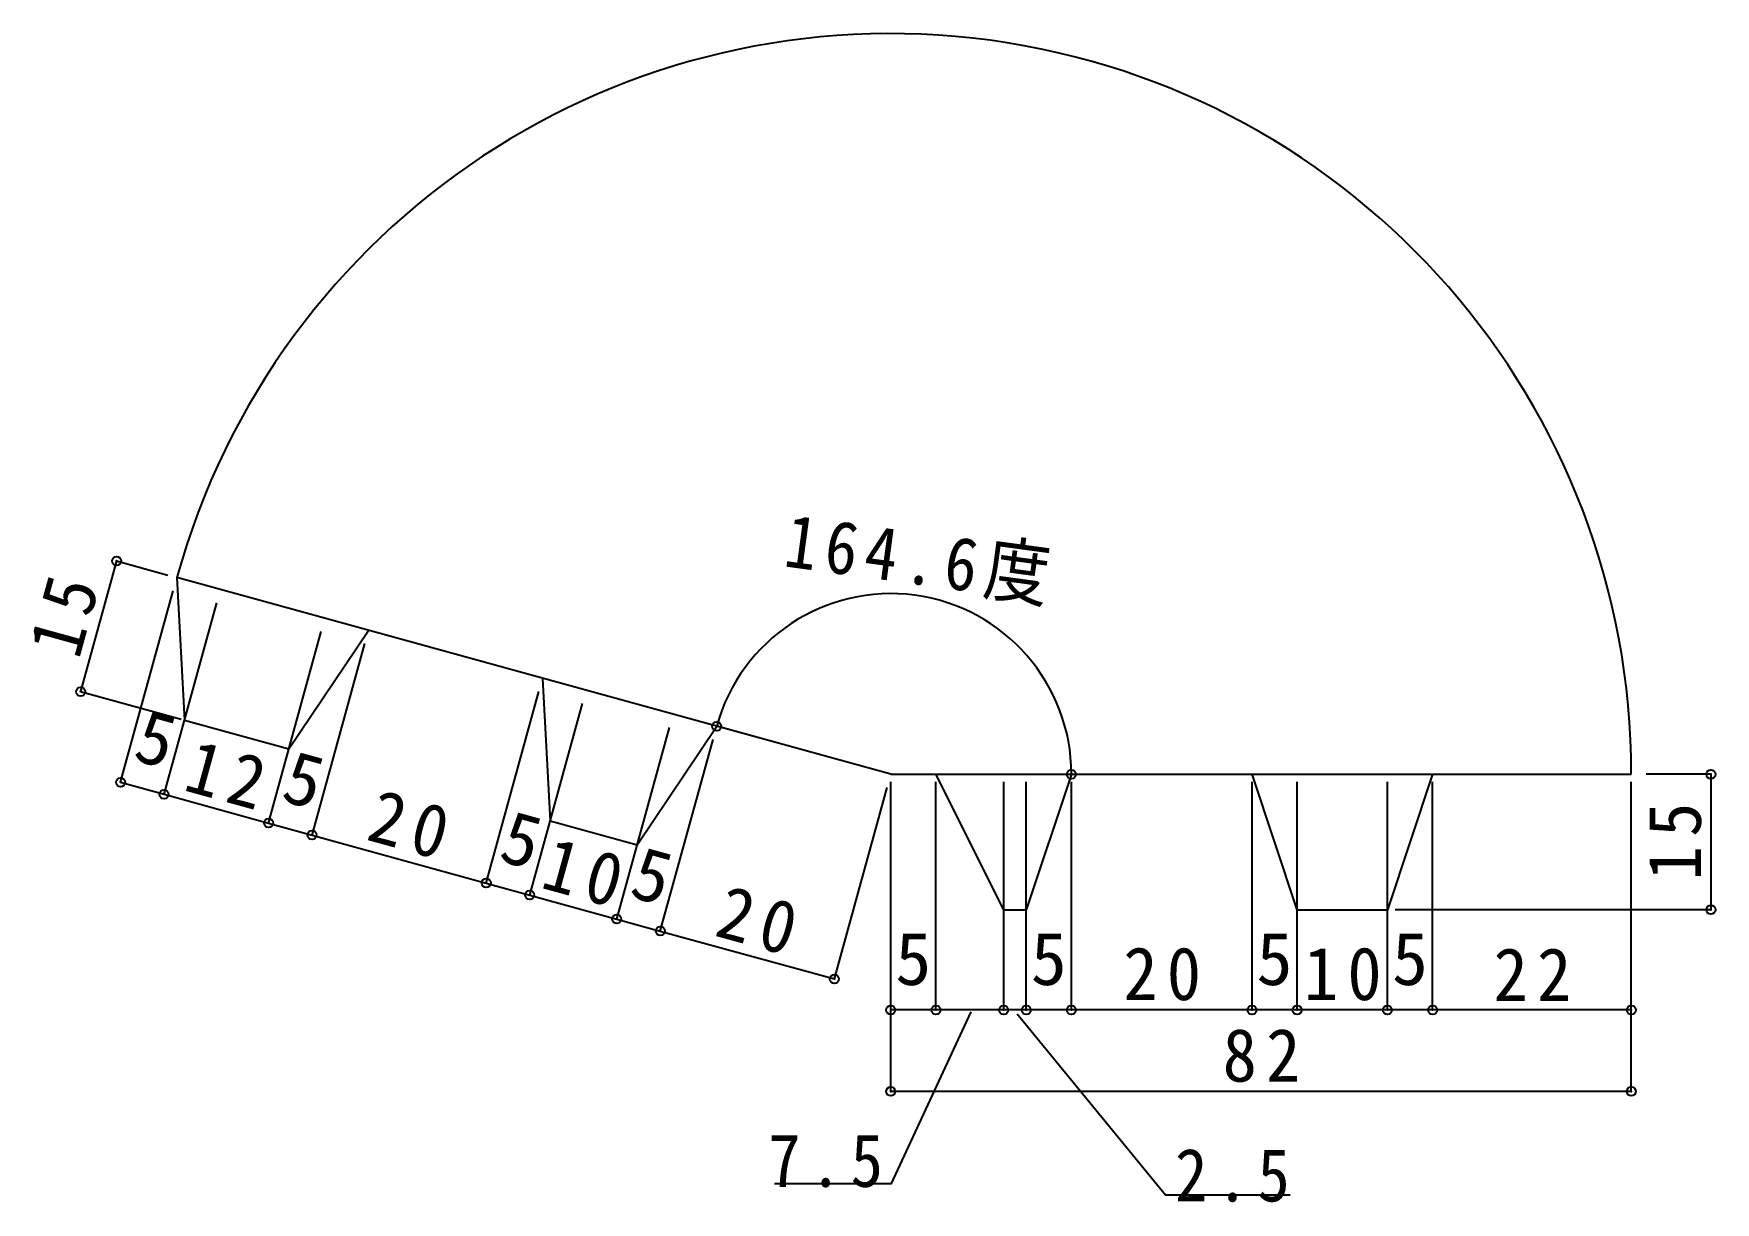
# Model space of a CAD drawing. Units: millimetres at full size, sheet at 1:2. Extents: x -167 to 19, y -31 to 98.
import ezdxf
from ezdxf.enums import TextEntityAlignment as Align

# ---------------------------------------------------------------- set-up
doc = ezdxf.new("R2010")
doc.units = ezdxf.units.MM
doc.header["$LTSCALE"] = 2
doc.header["$PDMODE"] = 32
doc.header["$PDSIZE"] = 1
doc.layers.add('0-4', color=7, linetype='Continuous')
doc.layers.add('0-C', color=4, linetype='Continuous')
doc.styles.add('ＭＳ ゴシック', font='')
doc.styles.get('ＭＳ ゴシック').set_extended_font_data('MS Gothic')

msp = doc.modelspace()

# ---------------------------------------------------------------- linework, layer by layer
at = {"layer": '0-4'}
for p, q in [((-151.375, 37.925), (-150.538, 22.135)), ((-72.319, 16.149), (-151.375, 37.925)), ((-138.969, 18.949), (-130.165, 32.082)), ((-110.883, 26.771), (-110.046, 10.982)), ((-150.538, 22.135), (-138.969, 18.949)), ((-100.405, 8.326), (-91.601, 21.46)), ((-72.319, 16.149), (9.681, 16.149)), ((-59.819, 1.149), (-67.319, 16.149)), ((-52.319, 16.149), (-57.319, 1.149)), ((-27.319, 1.149), (-32.319, 16.149)), ((-12.319, 16.149), (-17.319, 1.149)), ((-110.046, 10.982), (-100.405, 8.326)), ((-59.819, 1.149), (-57.319, 1.149)), ((-27.319, 1.149), (-17.319, 1.149))]:
    msp.add_line(p, q, dxfattribs=at)
msp.add_arc((-72.319, 16.149), 82, 0, 164.6, dxfattribs=at)
at = {"layer": '0-C'}
for p, q in [((-158.06, 39.766), (-162.043, 25.304)), ((-158.06, 39.766), (-152.387, 38.203)), ((-157.618, 15.26), (-151.777, 36.467)), ((-152.797, 13.932), (-146.956, 35.139)), ((-141.228, 10.745), (-135.387, 31.952)), ((-136.408, 9.417), (-130.566, 30.624)), ((-162.043, 25.304), (-150.921, 22.241)), ((-117.126, 4.106), (-111.285, 25.313)), ((-112.305, 2.778), (-106.464, 23.986)), ((-102.664, 0.123), (-96.823, 21.33)), ((-77.14, 17.477), (-91.601, 21.46)), ((-97.844, -1.205), (-92.003, 20.002)), ((-157.618, 15.26), (-152.797, 13.932)), ((-72.319, -9.943), (-72.319, 15.319)), ((-72.319, -18.971), (-72.319, 15.319)), ((-67.319, 16.149), (-52.319, 16.149)), ((-67.319, -9.943), (-67.319, 15.319)), ((-59.819, -9.943), (-59.819, 15.319)), ((-57.319, -9.943), (-57.319, 15.319)), ((-52.319, -9.943), (-52.319, 15.319)), ((-32.319, -9.943), (-32.319, 15.319)), ((-27.319, -9.943), (-27.319, 15.319)), ((-17.319, -9.943), (-17.319, 15.319)), ((-12.319, -9.943), (-12.319, 15.319)), ((9.681, -9.943), (9.681, 15.319)), ((9.681, -18.971), (9.681, 15.319)), ((18.494, 16.149), (11.324, 16.149)), ((18.494, 16.149), (18.494, 1.149)), ((-152.797, 13.932), (-141.228, 10.745)), ((-78.562, -6.516), (-72.721, 14.691)), ((-141.228, 10.745), (-136.408, 9.417)), ((-136.408, 9.417), (-117.126, 4.106)), ((-117.126, 4.106), (-112.305, 2.778)), ((-112.305, 2.778), (-102.664, 0.123)), ((-102.664, 0.123), (-97.844, -1.205)), ((18.494, 1.149), (-16.463, 1.149)), ((-97.844, -1.205), (-78.562, -6.516)), ((-67.319, -9.943), (-72.319, -9.943)), ((-59.819, -9.943), (-67.319, -9.943)), ((-57.319, -9.943), (-59.819, -9.943)), ((-52.319, -9.943), (-57.319, -9.943)), ((-32.319, -9.943), (-52.319, -9.943)), ((-27.319, -9.943), (-32.319, -9.943)), ((-17.319, -9.943), (-27.319, -9.943)), ((-12.319, -9.943), (-17.319, -9.943)), ((9.681, -9.943), (-12.319, -9.943)), ((9.681, -18.971), (-72.319, -18.971))]:
    msp.add_line(p, q, dxfattribs=at)
at = {"layer": '0-C', "color": 7}
msp.add_lwpolyline([(-85.194, -29.163), (-72.224, -29.163), (-63.422, -10.17)], dxfattribs=at)
at = {"layer": '0-C'}
msp.add_lwpolyline([(-28.1, -30.437), (-41.881, -30.437), (-58.326, -10.402)], dxfattribs=at)
msp.add_arc((-72.319, 16.149), 20, 0, 164.6, dxfattribs=at)
for p in [(-158.06, 39.766), (-162.043, 25.304), (-91.601, 21.46), (-157.618, 15.26), (-52.319, 16.149), (18.494, 16.149), (-152.797, 13.932), (-141.228, 10.745), (-136.408, 9.417), (-117.126, 4.106), (-112.305, 2.778), (-102.664, 0.123), (18.494, 1.149), (-97.844, -1.205), (-78.562, -6.516), (-72.319, -9.943), (-67.319, -9.943), (-59.819, -9.943), (-57.319, -9.943), (-52.319, -9.943), (-32.319, -9.943), (-27.319, -9.943), (-17.319, -9.943), (-12.319, -9.943), (9.681, -9.943), (-72.319, -18.971), (9.681, -18.971)]:
    msp.add_point(p, dxfattribs=at)

# ---------------------------------------------------------------- texts
at = {"layer": '0-C', "color": 7, "style": 'ＭＳ ゴシック'}
for p in [(-156.87, 16.091), (-140.481, 11.576), (-116.378, 4.938), (-101.917, 0.954)]:
    msp.add_text('5', height=5.865, rotation=344.6, dxfattribs=at).set_placement(p, align=Align.BOTTOM_LEFT)
for p in [(-71.819, -8.943), (-56.819, -8.943), (-31.819, -8.943), (-16.819, -8.943)]:
    msp.add_text('5', height=5.865, dxfattribs=at).set_placement(p, align=Align.BOTTOM_LEFT)
at = {"layer": '0-C', "color": 7, "char_height": 5.865, "attachment_point": 7, "style": 'ＭＳ ゴシック'}
for s, insert, rotation in [('\\T1.24;\\W0.9;164.6度', (-84.419, 38.542), 352.3), ('\\T1.27;\\W0.95;15', (-162.144, 28.703), 74.6), ('\\T1.27;\\W0.95;12', (-150.845, 14.431), 344.6), ('\\T1.27;\\W0.95;20', (-130.599, 8.855), 344.6), ('\\T1.27;\\W0.95;15', (17.494, 4.399), 90), ('\\T1.27;\\W0.95;10', (-111.317, 3.543), 344.6), ('\\T1.27;\\W0.95;20', (-92.035, -1.768), 344.6)]:
    msp.add_mtext(s, dxfattribs=dict(at, insert=insert, rotation=rotation))
for s, insert in [('\\T1.27;\\W0.95;20', (-46.569, -8.943)), ('\\T1.27;\\W0.95;10', (-26.569, -8.943)), ('\\T1.27;\\W0.95;22', (-5.569, -8.943)), ('\\T1.27;\\W0.95;82', (-35.569, -17.971)), ('\\T1.27;\\W0.9;7.5', (-85.889, -29.626)), ('\\T1.27;\\W0.9;2.5', (-40.839, -31.247))]:
    msp.add_mtext(s, dxfattribs=dict(at, insert=insert))

doc.saveas('drawing.dxf')
